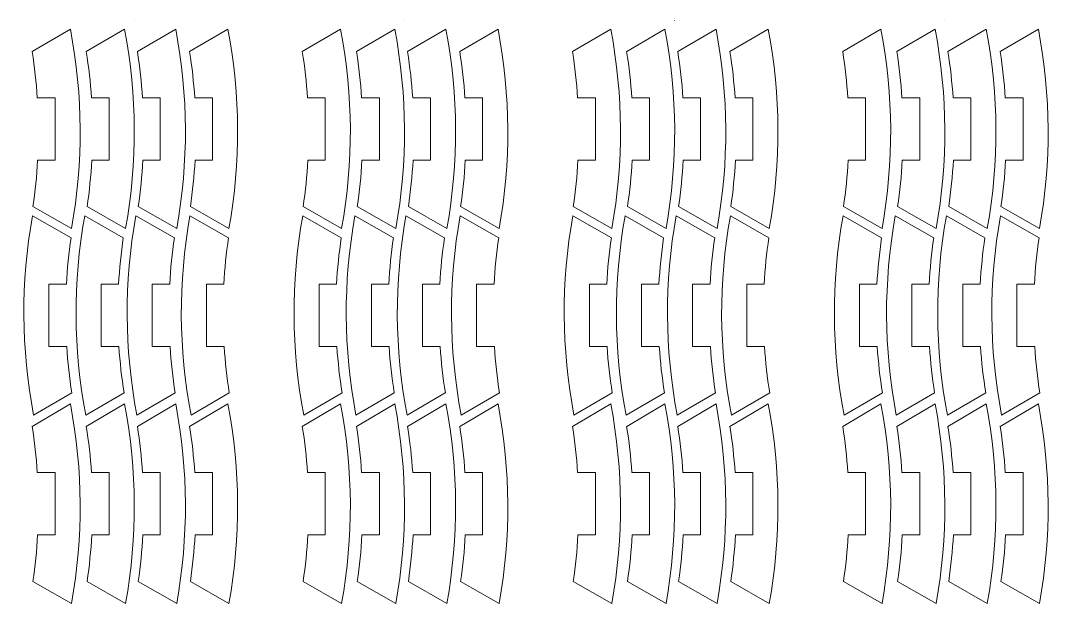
# Model space of a CAD drawing. Header units: centimetres. Extents: x -226 to -75, y 0 to 222.
# Drawn here: x -179.11 to -166.71, y 14 to 21.01 of the extents above; entities that cross this region are included whole.
import ezdxf

# ---------------------------------------------------------------- set-up
doc = ezdxf.new("R2010")
doc.units = ezdxf.units.CM
doc.header["$MEASUREMENT"] = 0
doc.layers.add('layer 1', color=7, linetype='Continuous')

msp = doc.modelspace()

# ---------------------------------------------------------------- linework, layer by layer
at = {"layer": 'layer 1', "color": 1, "lineweight": 9}
for points in [[(-177.7476, 21.01249), (-177.7476, 21.01249), (-177.74689, 21.01249), (-177.74689, 21.01249), (-177.74689, 21.01249), (-177.74689, 21.01249), (-177.74622, 21.01249), (-177.74622, 21.01249), (-177.74622, 21.01249), (-177.74622, 21.01249), (-177.7476, 21.01249), (-177.7476, 21.01249)], [(-174.49577, 21.01249), (-174.49577, 21.01249), (-174.49507, 21.01249), (-174.49507, 21.01249), (-174.49507, 21.01249), (-174.49507, 21.01249), (-174.4944, 21.01249), (-174.4944, 21.01249), (-174.4944, 21.01249), (-174.4944, 21.01249), (-174.49577, 21.01249), (-174.49577, 21.01249)], [(-171.24391, 21.01249), (-171.24391, 21.01249), (-171.24321, 21.01249), (-171.24321, 21.01249), (-171.24321, 21.01249), (-171.24321, 21.01249), (-171.24254, 21.01249), (-171.24254, 21.01249), (-171.24254, 21.01249), (-171.24254, 21.01249), (-171.24391, 21.01249), (-171.24391, 21.01249)], [(-167.99215, 21.01249), (-167.99187, 21.01249), (-167.99166, 21.01246), (-167.99145, 21.01246), (-167.99145, 21.01246), (-167.9912, 21.01246), (-167.99099, 21.01249), (-167.99078, 21.01249), (-167.99078, 21.01249), (-167.99078, 21.01249), (-167.99215, 21.01249), (-167.99215, 21.01249)]]:
    msp.add_open_spline(points, degree=3, knots=[0, 0, 0, 0, 0.25, 0.25, 0.25, 0.25, 0.5, 0.5, 0.5, 0.5, 1, 1, 1, 1], dxfattribs=at)
for points in [[(-178.97584, 20.63957), (-178.97584, 20.63957), (-178.51497, 20.90891), (-178.51497, 20.90891)], [(-178.51496, 20.9089), (-178.36302, 20.09797), (-178.35896, 19.32309), (-178.50243, 18.51065)], [(-178.32396, 20.63957), (-178.32396, 20.63957), (-177.86309, 20.90891), (-177.86309, 20.90891)], [(-177.86308, 20.9089), (-177.71114, 20.09797), (-177.70715, 19.32309), (-177.85055, 18.51065)], [(-177.70908, 20.63957), (-177.70908, 20.63957), (-177.24821, 20.90891), (-177.24821, 20.90891)], [(-177.2482, 20.9089), (-177.09626, 20.09797), (-177.0922, 19.32309), (-177.23567, 18.51065)], [(-177.08083, 20.63957), (-177.08083, 20.63957), (-176.61989, 20.90891), (-176.61989, 20.90891)], [(-176.61988, 20.9089), (-176.46801, 20.09797), (-176.46395, 19.32309), (-176.60735, 18.51065)], [(-175.72402, 20.63957), (-175.72402, 20.63957), (-175.26315, 20.90891), (-175.26315, 20.90891)], [(-175.26313, 20.9089), (-175.11119, 20.09797), (-175.10713, 19.32309), (-175.25061, 18.51065)], [(-175.07214, 20.63957), (-175.07214, 20.63957), (-174.61127, 20.90891), (-174.61127, 20.90891)], [(-174.61125, 20.9089), (-174.45931, 20.09797), (-174.45532, 19.32309), (-174.59873, 18.51065)], [(-174.45726, 20.63957), (-174.45726, 20.63957), (-173.99639, 20.90891), (-173.99639, 20.90891)], [(-173.99637, 20.9089), (-173.84443, 20.09797), (-173.84037, 19.32309), (-173.98385, 18.51065)], [(-173.82901, 20.63957), (-173.82901, 20.63957), (-173.36807, 20.90891), (-173.36807, 20.90891)], [(-173.36805, 20.9089), (-173.21618, 20.09797), (-173.21213, 19.32309), (-173.35553, 18.51065)], [(-172.47222, 20.63957), (-172.47222, 20.63957), (-172.01128, 20.90891), (-172.01128, 20.90891)], [(-172.01127, 20.9089), (-171.8594, 20.09797), (-171.85534, 19.32309), (-171.99875, 18.51065)], [(-171.82034, 20.63957), (-171.82034, 20.63957), (-171.3594, 20.90891), (-171.3594, 20.90891)], [(-171.35939, 20.9089), (-171.20752, 20.09797), (-171.20346, 19.32309), (-171.34687, 18.51065)], [(-171.20546, 20.63957), (-171.20546, 20.63957), (-170.74452, 20.90891), (-170.74452, 20.90891)], [(-170.74451, 20.9089), (-170.59264, 20.09797), (-170.58858, 19.32309), (-170.73199, 18.51065)], [(-170.57715, 20.63957), (-170.57715, 20.63957), (-170.11628, 20.90891), (-170.11628, 20.90891)], [(-170.11626, 20.9089), (-169.96432, 20.09797), (-169.96026, 19.32309), (-170.10374, 18.51065)], [(-169.2204, 20.63957), (-169.2204, 20.63957), (-168.75953, 20.90891), (-168.75953, 20.90891)], [(-168.75951, 20.9089), (-168.60757, 20.09797), (-168.60351, 19.32309), (-168.74699, 18.51065)], [(-168.56852, 20.63957), (-168.56852, 20.63957), (-168.10765, 20.90891), (-168.10765, 20.90891)], [(-168.10763, 20.9089), (-167.95569, 20.09797), (-167.95171, 19.32309), (-168.09511, 18.51065)], [(-167.95364, 20.63957), (-167.95364, 20.63957), (-167.49277, 20.90891), (-167.49277, 20.90891)], [(-167.49275, 20.9089), (-167.34081, 20.09797), (-167.33675, 19.32309), (-167.48023, 18.51065)], [(-167.32539, 20.63957), (-167.32539, 20.63957), (-166.86445, 20.90891), (-166.86445, 20.90891)], [(-166.86444, 20.9089), (-166.71257, 20.09797), (-166.70851, 19.32309), (-166.85191, 18.51065)], [(-178.91383, 20.08356), (-178.92618, 20.27), (-178.94678, 20.45496), (-178.97585, 20.63957)], [(-178.26202, 20.08356), (-178.27429, 20.27), (-178.29497, 20.45496), (-178.32396, 20.63957)], [(-177.64707, 20.08356), (-177.65942, 20.27), (-177.68002, 20.45496), (-177.70909, 20.63957)], [(-177.01882, 20.08356), (-177.03117, 20.27), (-177.05177, 20.45496), (-177.08084, 20.63957)], [(-175.66201, 20.08356), (-175.67435, 20.27), (-175.69496, 20.45496), (-175.72402, 20.63957)], [(-175.01019, 20.08356), (-175.02247, 20.27), (-175.04314, 20.45496), (-175.07214, 20.63957)], [(-174.39524, 20.08356), (-174.40759, 20.27), (-174.42819, 20.45496), (-174.45726, 20.63957)], [(-173.767, 20.08356), (-173.77934, 20.27), (-173.79995, 20.45496), (-173.82901, 20.63957)], [(-172.41021, 20.08356), (-172.42249, 20.27), (-172.44316, 20.45496), (-172.47223, 20.63957)], [(-171.75833, 20.08356), (-171.77061, 20.27), (-171.79128, 20.45496), (-171.82035, 20.63957)], [(-171.14345, 20.08356), (-171.1558, 20.27), (-171.1764, 20.45496), (-171.20547, 20.63957)], [(-170.5152, 20.08356), (-170.52748, 20.27), (-170.54808, 20.45496), (-170.57715, 20.63957)], [(-169.15839, 20.08356), (-169.17074, 20.27), (-169.19134, 20.45496), (-169.22041, 20.63957)], [(-168.50658, 20.08356), (-168.51885, 20.27), (-168.53952, 20.45496), (-168.56852, 20.63957)], [(-167.89163, 20.08356), (-167.90397, 20.27), (-167.92458, 20.45496), (-167.95365, 20.63957)], [(-167.26338, 20.08356), (-167.27573, 20.27), (-167.29633, 20.45496), (-167.3254, 20.63957)], [(-178.91383, 20.08356), (-178.91383, 20.08356), (-178.70051, 20.08356), (-178.70051, 20.08356)], [(-178.70051, 20.08356), (-178.70051, 20.08356), (-178.70051, 19.33355), (-178.70051, 19.33355)], [(-178.26202, 20.08356), (-178.26202, 20.08356), (-178.04862, 20.08356), (-178.04862, 20.08356)], [(-178.04863, 20.08356), (-178.04863, 20.08356), (-178.04863, 19.33355), (-178.04863, 19.33355)], [(-177.64707, 20.08356), (-177.64707, 20.08356), (-177.43374, 20.08356), (-177.43374, 20.08356)], [(-177.43375, 20.08356), (-177.43375, 20.08356), (-177.43375, 19.33355), (-177.43375, 19.33355)], [(-177.01882, 20.08356), (-177.01882, 20.08356), (-176.80543, 20.08356), (-176.80543, 20.08356)], [(-176.80543, 20.08356), (-176.80543, 20.08356), (-176.80543, 19.33355), (-176.80543, 19.33355)], [(-175.66201, 20.08356), (-175.66201, 20.08356), (-175.44868, 20.08356), (-175.44868, 20.08356)], [(-175.44868, 20.08356), (-175.44868, 20.08356), (-175.44868, 19.33355), (-175.44868, 19.33355)], [(-175.01019, 20.08356), (-175.01019, 20.08356), (-174.7968, 20.08356), (-174.7968, 20.08356)], [(-174.7968, 20.08356), (-174.7968, 20.08356), (-174.7968, 19.33355), (-174.7968, 19.33355)], [(-174.39524, 20.08356), (-174.39524, 20.08356), (-174.18192, 20.08356), (-174.18192, 20.08356)], [(-174.18192, 20.08356), (-174.18192, 20.08356), (-174.18192, 19.33355), (-174.18192, 19.33355)], [(-173.767, 20.08356), (-173.767, 20.08356), (-173.5536, 20.08356), (-173.5536, 20.08356)], [(-173.5536, 20.08356), (-173.5536, 20.08356), (-173.5536, 19.33355), (-173.5536, 19.33355)], [(-172.41021, 20.08356), (-172.41021, 20.08356), (-172.19682, 20.08356), (-172.19682, 20.08356)], [(-172.19682, 20.08356), (-172.19682, 20.08356), (-172.19682, 19.33355), (-172.19682, 19.33355)], [(-171.75833, 20.08356), (-171.75833, 20.08356), (-171.54494, 20.08356), (-171.54494, 20.08356)], [(-171.54494, 20.08356), (-171.54494, 20.08356), (-171.54494, 19.33355), (-171.54494, 19.33355)], [(-171.14345, 20.08356), (-171.14345, 20.08356), (-170.93006, 20.08356), (-170.93006, 20.08356)], [(-170.93006, 20.08356), (-170.93006, 20.08356), (-170.93006, 19.33355), (-170.93006, 19.33355)], [(-170.5152, 20.08356), (-170.5152, 20.08356), (-170.30181, 20.08356), (-170.30181, 20.08356)], [(-170.30182, 20.08356), (-170.30182, 20.08356), (-170.30182, 19.33355), (-170.30182, 19.33355)], [(-169.15839, 20.08356), (-169.15839, 20.08356), (-168.94506, 20.08356), (-168.94506, 20.08356)], [(-168.94507, 20.08356), (-168.94507, 20.08356), (-168.94507, 19.33355), (-168.94507, 19.33355)], [(-168.50658, 20.08356), (-168.50658, 20.08356), (-168.29318, 20.08356), (-168.29318, 20.08356)], [(-168.29319, 20.08356), (-168.29319, 20.08356), (-168.29319, 19.33355), (-168.29319, 19.33355)], [(-167.89163, 20.08356), (-167.89163, 20.08356), (-167.6783, 20.08356), (-167.6783, 20.08356)], [(-167.67831, 20.08356), (-167.67831, 20.08356), (-167.67831, 19.33355), (-167.67831, 19.33355)], [(-167.26338, 20.08356), (-167.26338, 20.08356), (-167.04998, 20.08356), (-167.04998, 20.08356)], [(-167.04999, 20.08356), (-167.04999, 20.08356), (-167.04999, 19.33355), (-167.04999, 19.33355)], [(-178.96606, 18.77511), (-178.93886, 18.9606), (-178.92016, 19.14638), (-178.90983, 19.33356)], [(-178.70051, 19.33356), (-178.70051, 19.33356), (-178.90985, 19.33356), (-178.90985, 19.33356)], [(-178.31425, 18.77511), (-178.28705, 18.9606), (-178.26828, 19.14638), (-178.25794, 19.33356)], [(-178.04863, 19.33356), (-178.04863, 19.33356), (-178.25797, 19.33356), (-178.25797, 19.33356)], [(-177.69936, 18.77511), (-177.67209, 18.9606), (-177.6534, 19.14638), (-177.64306, 19.33356)], [(-177.43375, 19.33356), (-177.43375, 19.33356), (-177.64309, 19.33356), (-177.64309, 19.33356)], [(-177.07105, 18.77511), (-177.04385, 18.9606), (-177.02515, 19.14638), (-177.01482, 19.33356)], [(-176.80543, 19.33356), (-176.80543, 19.33356), (-177.01484, 19.33356), (-177.01484, 19.33356)], [(-175.71423, 18.77511), (-175.68703, 18.9606), (-175.66833, 19.14638), (-175.658, 19.33356)], [(-175.44868, 19.33356), (-175.44868, 19.33356), (-175.65802, 19.33356), (-175.65802, 19.33356)], [(-175.06242, 18.77511), (-175.03522, 18.9606), (-175.01645, 19.14638), (-175.00612, 19.33356)], [(-174.7968, 19.33356), (-174.7968, 19.33356), (-175.00614, 19.33356), (-175.00614, 19.33356)], [(-174.44754, 18.77511), (-174.42027, 18.9606), (-174.40157, 19.14638), (-174.39124, 19.33356)], [(-174.18192, 19.33356), (-174.18192, 19.33356), (-174.39126, 19.33356), (-174.39126, 19.33356)], [(-173.81922, 18.77511), (-173.79202, 18.9606), (-173.77333, 19.14638), (-173.76299, 19.33356)], [(-173.5536, 19.33356), (-173.5536, 19.33356), (-173.76301, 19.33356), (-173.76301, 19.33356)], [(-172.46244, 18.77511), (-172.43524, 18.9606), (-172.41647, 19.14638), (-172.40614, 19.33356)], [(-172.19682, 19.33356), (-172.19682, 19.33356), (-172.40616, 19.33356), (-172.40616, 19.33356)], [(-171.81056, 18.77511), (-171.78336, 18.9606), (-171.76459, 19.14638), (-171.75433, 19.33356)], [(-171.54494, 19.33356), (-171.54494, 19.33356), (-171.75435, 19.33356), (-171.75435, 19.33356)], [(-171.19568, 18.77511), (-171.16848, 18.9606), (-171.14971, 19.14638), (-171.13945, 19.33356)], [(-170.93006, 19.33356), (-170.93006, 19.33356), (-171.13947, 19.33356), (-171.13947, 19.33356)], [(-170.56736, 18.77511), (-170.54016, 18.9606), (-170.52147, 19.14638), (-170.51113, 19.33356)], [(-170.30182, 19.33356), (-170.30182, 19.33356), (-170.51115, 19.33356), (-170.51115, 19.33356)], [(-169.21061, 18.77511), (-169.18341, 18.9606), (-169.16472, 19.14638), (-169.15438, 19.33356)], [(-168.94507, 19.33356), (-168.94507, 19.33356), (-169.15441, 19.33356), (-169.15441, 19.33356)], [(-168.5588, 18.77511), (-168.5316, 18.9606), (-168.51284, 19.14638), (-168.5025, 19.33356)], [(-168.29319, 19.33356), (-168.29319, 19.33356), (-168.50253, 19.33356), (-168.50253, 19.33356)], [(-167.94392, 18.77511), (-167.91665, 18.9606), (-167.89796, 19.14638), (-167.88762, 19.33356)], [(-167.67831, 19.33356), (-167.67831, 19.33356), (-167.88764, 19.33356), (-167.88764, 19.33356)], [(-167.31561, 18.77511), (-167.28841, 18.9606), (-167.26971, 19.14638), (-167.25938, 19.33356)], [(-167.04999, 19.33356), (-167.04999, 19.33356), (-167.2594, 19.33356), (-167.2594, 19.33356)], [(-178.50242, 18.51063), (-178.50242, 18.51063), (-178.96607, 18.77511), (-178.96607, 18.77511)], [(-177.85054, 18.51063), (-177.85054, 18.51063), (-178.31426, 18.77511), (-178.31426, 18.77511)], [(-177.23566, 18.51063), (-177.23566, 18.51063), (-177.69938, 18.77511), (-177.69938, 18.77511)], [(-176.60734, 18.51063), (-176.60734, 18.51063), (-177.07106, 18.77511), (-177.07106, 18.77511)], [(-175.25059, 18.51063), (-175.25059, 18.51063), (-175.71425, 18.77511), (-175.71425, 18.77511)], [(-174.59871, 18.51063), (-174.59871, 18.51063), (-175.06244, 18.77511), (-175.06244, 18.77511)], [(-173.98383, 18.51063), (-173.98383, 18.51063), (-174.44756, 18.77511), (-174.44756, 18.77511)], [(-173.35551, 18.51063), (-173.35551, 18.51063), (-173.81924, 18.77511), (-173.81924, 18.77511)], [(-171.99873, 18.51063), (-171.99873, 18.51063), (-172.46246, 18.77511), (-172.46246, 18.77511)], [(-171.34685, 18.51063), (-171.34685, 18.51063), (-171.81058, 18.77511), (-171.81058, 18.77511)], [(-170.73197, 18.51063), (-170.73197, 18.51063), (-171.19569, 18.77511), (-171.19569, 18.77511)], [(-170.10372, 18.51063), (-170.10372, 18.51063), (-170.56738, 18.77511), (-170.56738, 18.77511)], [(-168.74698, 18.51063), (-168.74698, 18.51063), (-169.21063, 18.77511), (-169.21063, 18.77511)], [(-168.0951, 18.51063), (-168.0951, 18.51063), (-168.55882, 18.77511), (-168.55882, 18.77511)], [(-167.48021, 18.51063), (-167.48021, 18.51063), (-167.94394, 18.77511), (-167.94394, 18.77511)], [(-166.8519, 18.51063), (-166.8519, 18.51063), (-167.31562, 18.77511), (-167.31562, 18.77511)], [(-178.95875, 16.26681), (-179.11069, 17.07774), (-179.11468, 17.85258), (-178.97128, 18.66506)], [(-178.97129, 18.66507), (-178.97129, 18.66507), (-178.50757, 18.40056), (-178.50757, 18.40056)], [(-178.33044, 16.26681), (-178.48238, 17.07774), (-178.48644, 17.85258), (-178.34303, 18.66506)], [(-178.34305, 18.66507), (-178.34305, 18.66507), (-177.87932, 18.40056), (-177.87932, 18.40056)], [(-177.71556, 16.26681), (-177.8675, 17.07774), (-177.87156, 17.85258), (-177.72815, 18.66506)], [(-177.72817, 18.66507), (-177.72817, 18.66507), (-177.26444, 18.40056), (-177.26444, 18.40056)], [(-177.06368, 16.26681), (-177.21562, 17.07774), (-177.21967, 17.85258), (-177.07627, 18.66506)], [(-177.07628, 18.66507), (-177.07628, 18.66507), (-176.61256, 18.40056), (-176.61256, 18.40056)], [(-175.70693, 16.26681), (-175.85887, 17.07774), (-175.86286, 17.85258), (-175.71945, 18.66506)], [(-175.71947, 18.66507), (-175.71947, 18.66507), (-175.25574, 18.40056), (-175.25574, 18.40056)], [(-175.07861, 16.26681), (-175.23055, 17.07774), (-175.23461, 17.85258), (-175.09121, 18.66506)], [(-175.09122, 18.66507), (-175.09122, 18.66507), (-174.6275, 18.40056), (-174.6275, 18.40056)], [(-174.46373, 16.26681), (-174.61567, 17.07774), (-174.61973, 17.85258), (-174.47633, 18.66506)], [(-174.47634, 18.66507), (-174.47634, 18.66507), (-174.01261, 18.40056), (-174.01261, 18.40056)], [(-173.81185, 16.26681), (-173.96379, 17.07774), (-173.96785, 17.85258), (-173.82445, 18.66506)], [(-173.82446, 18.66507), (-173.82446, 18.66507), (-173.36073, 18.40056), (-173.36073, 18.40056)], [(-172.45507, 16.26681), (-172.60701, 17.07774), (-172.61107, 17.85258), (-172.46766, 18.66506)], [(-172.46768, 18.66507), (-172.46768, 18.66507), (-172.00395, 18.40056), (-172.00395, 18.40056)], [(-171.82682, 16.26681), (-171.97869, 17.07774), (-171.98275, 17.85258), (-171.83934, 18.66506)], [(-171.83936, 18.66507), (-171.83936, 18.66507), (-171.37564, 18.40056), (-171.37564, 18.40056)], [(-171.21194, 16.26681), (-171.36381, 17.07774), (-171.36787, 17.85258), (-171.22446, 18.66506)], [(-171.22448, 18.66507), (-171.22448, 18.66507), (-170.76075, 18.40056), (-170.76075, 18.40056)], [(-170.56006, 16.26681), (-170.712, 17.07774), (-170.71599, 17.85258), (-170.57258, 18.66506)], [(-170.5726, 18.66507), (-170.5726, 18.66507), (-170.10887, 18.40056), (-170.10887, 18.40056)], [(-169.20331, 16.26681), (-169.35525, 17.07774), (-169.35924, 17.85258), (-169.21583, 18.66506)], [(-169.21585, 18.66507), (-169.21585, 18.66507), (-168.75213, 18.40056), (-168.75213, 18.40056)], [(-168.575, 16.26681), (-168.72694, 17.07774), (-168.73099, 17.85258), (-168.58759, 18.66506)], [(-168.5876, 18.66507), (-168.5876, 18.66507), (-168.12388, 18.40056), (-168.12388, 18.40056)], [(-167.96012, 16.26681), (-168.11206, 17.07774), (-168.11611, 17.85258), (-167.97271, 18.66506)], [(-167.97272, 18.66507), (-167.97272, 18.66507), (-167.509, 18.40056), (-167.509, 18.40056)], [(-167.30823, 16.26681), (-167.46018, 17.07774), (-167.46423, 17.85258), (-167.32083, 18.66506)], [(-167.32084, 18.66507), (-167.32084, 18.66507), (-166.85712, 18.40056), (-166.85712, 18.40056)], [(-178.50759, 18.40056), (-178.53478, 18.21507), (-178.55355, 18.02933), (-178.56389, 17.84215)], [(-177.87934, 18.40056), (-177.90654, 18.21507), (-177.92523, 18.02933), (-177.93557, 17.84215)], [(-177.26446, 18.40056), (-177.29166, 18.21507), (-177.31035, 18.02933), (-177.32069, 17.84215)], [(-176.61258, 18.40056), (-176.63978, 18.21507), (-176.65854, 18.02933), (-176.66888, 17.84215)], [(-175.25576, 18.40056), (-175.28296, 18.21507), (-175.30172, 18.02933), (-175.31206, 17.84215)], [(-174.62751, 18.40056), (-174.65471, 18.21507), (-174.67341, 18.02933), (-174.68375, 17.84215)], [(-174.01263, 18.40056), (-174.03983, 18.21507), (-174.05853, 18.02933), (-174.06886, 17.84215)], [(-173.36075, 18.40056), (-173.38795, 18.21507), (-173.40672, 18.02933), (-173.41705, 17.84215)], [(-172.00397, 18.40056), (-172.03117, 18.21507), (-172.04986, 18.02933), (-172.0602, 17.84215)], [(-171.37565, 18.40056), (-171.40285, 18.21507), (-171.42162, 18.02933), (-171.43195, 17.84215)], [(-170.76077, 18.40056), (-170.78797, 18.21507), (-170.80674, 18.02933), (-170.81708, 17.84215)], [(-170.10889, 18.40056), (-170.13609, 18.21507), (-170.15486, 18.02933), (-170.16519, 17.84215)], [(-168.75214, 18.40056), (-168.77934, 18.21507), (-168.79811, 18.02933), (-168.80845, 17.84215)], [(-168.1239, 18.40056), (-168.1511, 18.21507), (-168.16979, 18.02933), (-168.18013, 17.84215)], [(-167.50901, 18.40056), (-167.53621, 18.21507), (-167.55491, 18.02933), (-167.56525, 17.84215)], [(-166.85713, 18.40056), (-166.88433, 18.21507), (-166.9031, 18.02933), (-166.91344, 17.84215)], [(-178.7732, 17.84215), (-178.7732, 17.84215), (-178.56386, 17.84215), (-178.56386, 17.84215)], [(-178.7732, 17.09215), (-178.7732, 17.09215), (-178.7732, 17.84215), (-178.7732, 17.84215)], [(-178.14495, 17.84215), (-178.14495, 17.84215), (-177.93555, 17.84215), (-177.93555, 17.84215)], [(-178.14495, 17.09215), (-178.14495, 17.09215), (-178.14495, 17.84215), (-178.14495, 17.84215)], [(-177.53007, 17.84215), (-177.53007, 17.84215), (-177.32066, 17.84215), (-177.32066, 17.84215)], [(-177.53007, 17.09215), (-177.53007, 17.09215), (-177.53007, 17.84215), (-177.53007, 17.84215)], [(-176.87819, 17.84215), (-176.87819, 17.84215), (-176.66885, 17.84215), (-176.66885, 17.84215)], [(-176.87819, 17.09215), (-176.87819, 17.09215), (-176.87819, 17.84215), (-176.87819, 17.84215)], [(-175.52137, 17.84215), (-175.52137, 17.84215), (-175.31204, 17.84215), (-175.31204, 17.84215)], [(-175.52137, 17.09215), (-175.52137, 17.09215), (-175.52137, 17.84215), (-175.52137, 17.84215)], [(-174.89313, 17.84215), (-174.89313, 17.84215), (-174.68372, 17.84215), (-174.68372, 17.84215)], [(-174.89313, 17.09215), (-174.89313, 17.09215), (-174.89313, 17.84215), (-174.89313, 17.84215)], [(-174.27825, 17.84215), (-174.27825, 17.84215), (-174.06884, 17.84215), (-174.06884, 17.84215)], [(-174.27825, 17.09215), (-174.27825, 17.09215), (-174.27825, 17.84215), (-174.27825, 17.84215)], [(-173.62636, 17.84215), (-173.62636, 17.84215), (-173.41703, 17.84215), (-173.41703, 17.84215)], [(-173.62636, 17.09215), (-173.62636, 17.09215), (-173.62636, 17.84215), (-173.62636, 17.84215)], [(-172.26951, 17.84215), (-172.26951, 17.84215), (-172.06018, 17.84215), (-172.06018, 17.84215)], [(-172.26951, 17.09215), (-172.26951, 17.09215), (-172.26951, 17.84215), (-172.26951, 17.84215)], [(-171.64127, 17.84215), (-171.64127, 17.84215), (-171.43193, 17.84215), (-171.43193, 17.84215)], [(-171.64127, 17.09215), (-171.64127, 17.09215), (-171.64127, 17.84215), (-171.64127, 17.84215)], [(-171.02639, 17.84215), (-171.02639, 17.84215), (-170.81705, 17.84215), (-170.81705, 17.84215)], [(-171.02639, 17.09215), (-171.02639, 17.09215), (-171.02639, 17.84215), (-171.02639, 17.84215)], [(-170.37451, 17.84215), (-170.37451, 17.84215), (-170.16517, 17.84215), (-170.16517, 17.84215)], [(-170.37451, 17.09215), (-170.37451, 17.09215), (-170.37451, 17.84215), (-170.37451, 17.84215)], [(-169.01776, 17.84215), (-169.01776, 17.84215), (-168.80842, 17.84215), (-168.80842, 17.84215)], [(-169.01776, 17.09215), (-169.01776, 17.09215), (-169.01776, 17.84215), (-169.01776, 17.84215)], [(-168.38951, 17.84215), (-168.38951, 17.84215), (-168.1801, 17.84215), (-168.1801, 17.84215)], [(-168.38951, 17.09215), (-168.38951, 17.09215), (-168.38951, 17.84215), (-168.38951, 17.84215)], [(-167.77463, 17.84215), (-167.77463, 17.84215), (-167.56522, 17.84215), (-167.56522, 17.84215)], [(-167.77463, 17.09215), (-167.77463, 17.09215), (-167.77463, 17.84215), (-167.77463, 17.84215)], [(-167.12275, 17.84215), (-167.12275, 17.84215), (-166.91341, 17.84215), (-166.91341, 17.84215)], [(-167.12275, 17.09215), (-167.12275, 17.09215), (-167.12275, 17.84215), (-167.12275, 17.84215)], [(-178.55981, 17.09215), (-178.55981, 17.09215), (-178.77321, 17.09215), (-178.77321, 17.09215)], [(-178.55981, 17.09215), (-178.54754, 16.90567), (-178.52686, 16.72074), (-178.49787, 16.53614)], [(-177.93157, 17.09215), (-177.93157, 17.09215), (-178.14496, 17.09215), (-178.14496, 17.09215)], [(-177.93157, 17.09215), (-177.91922, 16.90567), (-177.89862, 16.72074), (-177.86955, 16.53614)], [(-177.31669, 17.09215), (-177.31669, 17.09215), (-177.53008, 17.09215), (-177.53008, 17.09215)], [(-177.31669, 17.09215), (-177.30434, 16.90567), (-177.28374, 16.72074), (-177.25467, 16.53614)], [(-176.6648, 17.09215), (-176.6648, 17.09215), (-176.8782, 17.09215), (-176.8782, 17.09215)], [(-176.6648, 17.09215), (-176.65253, 16.90567), (-176.63186, 16.72074), (-176.60279, 16.53614)], [(-175.30799, 17.09215), (-175.30799, 17.09215), (-175.52138, 17.09215), (-175.52138, 17.09215)], [(-175.30799, 17.09215), (-175.29571, 16.90567), (-175.27504, 16.72074), (-175.24604, 16.53614)], [(-174.67974, 17.09215), (-174.67974, 17.09215), (-174.89313, 17.09215), (-174.89313, 17.09215)], [(-174.67974, 17.09215), (-174.66739, 16.90567), (-174.64679, 16.72074), (-174.61772, 16.53614)], [(-174.06486, 17.09215), (-174.06486, 17.09215), (-174.27825, 17.09215), (-174.27825, 17.09215)], [(-174.06486, 17.09215), (-174.05251, 16.90567), (-174.03191, 16.72074), (-174.00284, 16.53614)], [(-173.41298, 17.09215), (-173.41298, 17.09215), (-173.62637, 17.09215), (-173.62637, 17.09215)], [(-173.41298, 17.09215), (-173.4007, 16.90567), (-173.38003, 16.72074), (-173.35096, 16.53614)], [(-172.0562, 17.09215), (-172.0562, 17.09215), (-172.26952, 17.09215), (-172.26952, 17.09215)], [(-172.0562, 17.09215), (-172.04385, 16.90567), (-172.02325, 16.72074), (-171.99418, 16.53614)], [(-171.42788, 17.09215), (-171.42788, 17.09215), (-171.64127, 17.09215), (-171.64127, 17.09215)], [(-171.42788, 17.09215), (-171.4156, 16.90567), (-171.39493, 16.72074), (-171.36593, 16.53614)], [(-170.813, 17.09215), (-170.813, 17.09215), (-171.02639, 17.09215), (-171.02639, 17.09215)], [(-170.813, 17.09215), (-170.80072, 16.90567), (-170.78005, 16.72074), (-170.75098, 16.53614)], [(-170.16112, 17.09215), (-170.16112, 17.09215), (-170.37451, 17.09215), (-170.37451, 17.09215)], [(-170.16112, 17.09215), (-170.14884, 16.90567), (-170.12817, 16.72074), (-170.09917, 16.53614)], [(-168.80437, 17.09215), (-168.80437, 17.09215), (-169.01776, 17.09215), (-169.01776, 17.09215)], [(-168.80437, 17.09215), (-168.79209, 16.90567), (-168.77142, 16.72074), (-168.74242, 16.53614)], [(-168.17612, 17.09215), (-168.17612, 17.09215), (-168.38952, 17.09215), (-168.38952, 17.09215)], [(-168.17612, 17.09215), (-168.16377, 16.90567), (-168.14317, 16.72074), (-168.1141, 16.53614)], [(-167.56124, 17.09215), (-167.56124, 17.09215), (-167.77464, 17.09215), (-167.77464, 17.09215)], [(-167.56124, 17.09215), (-167.54889, 16.90567), (-167.52829, 16.72074), (-167.49922, 16.53614)], [(-166.90936, 17.09215), (-166.90936, 17.09215), (-167.12275, 17.09215), (-167.12275, 17.09215)], [(-166.90936, 17.09215), (-166.89708, 16.90567), (-166.87641, 16.72074), (-166.84734, 16.53614)], [(-178.49787, 16.53615), (-178.49787, 16.53615), (-178.95874, 16.2668), (-178.95874, 16.2668)], [(-177.86955, 16.53615), (-177.86955, 16.53615), (-178.33042, 16.2668), (-178.33042, 16.2668)], [(-177.25467, 16.53615), (-177.25467, 16.53615), (-177.71554, 16.2668), (-177.71554, 16.2668)], [(-176.60279, 16.53615), (-176.60279, 16.53615), (-177.06366, 16.2668), (-177.06366, 16.2668)], [(-175.24605, 16.53615), (-175.24605, 16.53615), (-175.70691, 16.2668), (-175.70691, 16.2668)], [(-174.61773, 16.53615), (-174.61773, 16.53615), (-175.0786, 16.2668), (-175.0786, 16.2668)], [(-174.00285, 16.53615), (-174.00285, 16.53615), (-174.46371, 16.2668), (-174.46371, 16.2668)], [(-173.35097, 16.53615), (-173.35097, 16.53615), (-173.81183, 16.2668), (-173.81183, 16.2668)], [(-171.99418, 16.53615), (-171.99418, 16.53615), (-172.45505, 16.2668), (-172.45505, 16.2668)], [(-171.36594, 16.53615), (-171.36594, 16.53615), (-171.82681, 16.2668), (-171.82681, 16.2668)], [(-170.75099, 16.53615), (-170.75099, 16.53615), (-171.21193, 16.2668), (-171.21193, 16.2668)], [(-170.09917, 16.53615), (-170.09917, 16.53615), (-170.56004, 16.2668), (-170.56004, 16.2668)], [(-168.74243, 16.53615), (-168.74243, 16.53615), (-169.2033, 16.2668), (-169.2033, 16.2668)], [(-168.11411, 16.53615), (-168.11411, 16.53615), (-168.57498, 16.2668), (-168.57498, 16.2668)], [(-167.49923, 16.53615), (-167.49923, 16.53615), (-167.9601, 16.2668), (-167.9601, 16.2668)], [(-166.84735, 16.53615), (-166.84735, 16.53615), (-167.30822, 16.2668), (-167.30822, 16.2668)], [(-178.97584, 16.13215), (-178.97584, 16.13215), (-178.51497, 16.40148), (-178.51497, 16.40148)], [(-178.51496, 16.40148), (-178.36302, 15.59056), (-178.35896, 14.81571), (-178.50243, 14.00323)], [(-178.32396, 16.13215), (-178.32396, 16.13215), (-177.86309, 16.40148), (-177.86309, 16.40148)], [(-177.86308, 16.40148), (-177.71114, 15.59056), (-177.70715, 14.81571), (-177.85055, 14.00323)], [(-177.70908, 16.13215), (-177.70908, 16.13215), (-177.24821, 16.40148), (-177.24821, 16.40148)], [(-177.2482, 16.40148), (-177.09626, 15.59056), (-177.0922, 14.81571), (-177.23567, 14.00323)], [(-177.08083, 16.13215), (-177.08083, 16.13215), (-176.61989, 16.40148), (-176.61989, 16.40148)], [(-176.61988, 16.40148), (-176.46801, 15.59056), (-176.46395, 14.81571), (-176.60735, 14.00323)], [(-175.72402, 16.13215), (-175.72402, 16.13215), (-175.26315, 16.40148), (-175.26315, 16.40148)], [(-175.26313, 16.40148), (-175.11119, 15.59056), (-175.10713, 14.81571), (-175.25061, 14.00323)], [(-175.07214, 16.13215), (-175.07214, 16.13215), (-174.61127, 16.40148), (-174.61127, 16.40148)], [(-174.61125, 16.40148), (-174.45931, 15.59056), (-174.45532, 14.81571), (-174.59873, 14.00323)], [(-174.45726, 16.13215), (-174.45726, 16.13215), (-173.99639, 16.40148), (-173.99639, 16.40148)], [(-173.99637, 16.40148), (-173.84443, 15.59056), (-173.84037, 14.81571), (-173.98385, 14.00323)], [(-173.82901, 16.13215), (-173.82901, 16.13215), (-173.36807, 16.40148), (-173.36807, 16.40148)], [(-173.36805, 16.40148), (-173.21618, 15.59056), (-173.21213, 14.81571), (-173.35553, 14.00323)], [(-172.47222, 16.13215), (-172.47222, 16.13215), (-172.01128, 16.40148), (-172.01128, 16.40148)], [(-172.01127, 16.40148), (-171.8594, 15.59056), (-171.85534, 14.81571), (-171.99875, 14.00323)], [(-171.82034, 16.13215), (-171.82034, 16.13215), (-171.3594, 16.40148), (-171.3594, 16.40148)], [(-171.35939, 16.40148), (-171.20752, 15.59056), (-171.20346, 14.81571), (-171.34687, 14.00323)], [(-171.20546, 16.13215), (-171.20546, 16.13215), (-170.74452, 16.40148), (-170.74452, 16.40148)], [(-170.74451, 16.40148), (-170.59264, 15.59056), (-170.58858, 14.81571), (-170.73199, 14.00323)], [(-170.57715, 16.13215), (-170.57715, 16.13215), (-170.11628, 16.40148), (-170.11628, 16.40148)], [(-170.11626, 16.40148), (-169.96432, 15.59056), (-169.96026, 14.81571), (-170.10374, 14.00323)], [(-169.2204, 16.13215), (-169.2204, 16.13215), (-168.75953, 16.40148), (-168.75953, 16.40148)], [(-168.75951, 16.40148), (-168.60757, 15.59056), (-168.60351, 14.81571), (-168.74699, 14.00323)], [(-168.56852, 16.13215), (-168.56852, 16.13215), (-168.10765, 16.40148), (-168.10765, 16.40148)], [(-168.10763, 16.40148), (-167.95569, 15.59056), (-167.95171, 14.81571), (-168.09511, 14.00323)], [(-167.95364, 16.13215), (-167.95364, 16.13215), (-167.49277, 16.40148), (-167.49277, 16.40148)], [(-167.49275, 16.40148), (-167.34081, 15.59056), (-167.33675, 14.81571), (-167.48023, 14.00323)], [(-167.32539, 16.13215), (-167.32539, 16.13215), (-166.86445, 16.40148), (-166.86445, 16.40148)], [(-166.86444, 16.40148), (-166.71257, 15.59056), (-166.70851, 14.81571), (-166.85191, 14.00323)], [(-178.91383, 15.57615), (-178.92618, 15.76262), (-178.94678, 15.94758), (-178.97585, 16.13216)], [(-178.26202, 15.57615), (-178.27429, 15.76262), (-178.29497, 15.94758), (-178.32396, 16.13216)], [(-177.64707, 15.57615), (-177.65942, 15.76262), (-177.68002, 15.94758), (-177.70909, 16.13216)], [(-177.01882, 15.57615), (-177.03117, 15.76262), (-177.05177, 15.94758), (-177.08084, 16.13216)], [(-175.66201, 15.57615), (-175.67435, 15.76262), (-175.69496, 15.94758), (-175.72402, 16.13216)], [(-175.01019, 15.57615), (-175.02247, 15.76262), (-175.04314, 15.94758), (-175.07214, 16.13216)], [(-174.39524, 15.57615), (-174.40759, 15.76262), (-174.42819, 15.94758), (-174.45726, 16.13216)], [(-173.767, 15.57615), (-173.77934, 15.76262), (-173.79995, 15.94758), (-173.82901, 16.13216)], [(-172.41021, 15.57615), (-172.42249, 15.76262), (-172.44316, 15.94758), (-172.47223, 16.13216)], [(-171.75833, 15.57615), (-171.77061, 15.76262), (-171.79128, 15.94758), (-171.82035, 16.13216)], [(-171.14345, 15.57615), (-171.1558, 15.76262), (-171.1764, 15.94758), (-171.20547, 16.13216)], [(-170.5152, 15.57615), (-170.52748, 15.76262), (-170.54808, 15.94758), (-170.57715, 16.13216)], [(-169.15839, 15.57615), (-169.17074, 15.76262), (-169.19134, 15.94758), (-169.22041, 16.13216)], [(-168.50658, 15.57615), (-168.51885, 15.76262), (-168.53952, 15.94758), (-168.56852, 16.13216)], [(-167.89163, 15.57615), (-167.90397, 15.76262), (-167.92458, 15.94758), (-167.95365, 16.13216)], [(-167.26338, 15.57615), (-167.27573, 15.76262), (-167.29633, 15.94758), (-167.3254, 16.13216)], [(-178.91383, 15.57615), (-178.91383, 15.57615), (-178.70051, 15.57615), (-178.70051, 15.57615)], [(-178.70051, 15.57615), (-178.70051, 15.57615), (-178.70051, 14.82617), (-178.70051, 14.82617)], [(-178.26202, 15.57615), (-178.26202, 15.57615), (-178.04862, 15.57615), (-178.04862, 15.57615)], [(-178.04863, 15.57615), (-178.04863, 15.57615), (-178.04863, 14.82617), (-178.04863, 14.82617)], [(-177.64707, 15.57615), (-177.64707, 15.57615), (-177.43374, 15.57615), (-177.43374, 15.57615)], [(-177.43375, 15.57615), (-177.43375, 15.57615), (-177.43375, 14.82617), (-177.43375, 14.82617)], [(-177.01882, 15.57615), (-177.01882, 15.57615), (-176.80543, 15.57615), (-176.80543, 15.57615)], [(-176.80543, 15.57615), (-176.80543, 15.57615), (-176.80543, 14.82617), (-176.80543, 14.82617)], [(-175.66201, 15.57615), (-175.66201, 15.57615), (-175.44868, 15.57615), (-175.44868, 15.57615)], [(-175.44868, 15.57615), (-175.44868, 15.57615), (-175.44868, 14.82617), (-175.44868, 14.82617)], [(-175.01019, 15.57615), (-175.01019, 15.57615), (-174.7968, 15.57615), (-174.7968, 15.57615)], [(-174.7968, 15.57615), (-174.7968, 15.57615), (-174.7968, 14.82617), (-174.7968, 14.82617)], [(-174.39524, 15.57615), (-174.39524, 15.57615), (-174.18192, 15.57615), (-174.18192, 15.57615)], [(-174.18192, 15.57615), (-174.18192, 15.57615), (-174.18192, 14.82617), (-174.18192, 14.82617)], [(-173.767, 15.57615), (-173.767, 15.57615), (-173.5536, 15.57615), (-173.5536, 15.57615)], [(-173.5536, 15.57615), (-173.5536, 15.57615), (-173.5536, 14.82617), (-173.5536, 14.82617)], [(-172.41021, 15.57615), (-172.41021, 15.57615), (-172.19682, 15.57615), (-172.19682, 15.57615)], [(-172.19682, 15.57615), (-172.19682, 15.57615), (-172.19682, 14.82617), (-172.19682, 14.82617)], [(-171.75833, 15.57615), (-171.75833, 15.57615), (-171.54494, 15.57615), (-171.54494, 15.57615)], [(-171.54494, 15.57615), (-171.54494, 15.57615), (-171.54494, 14.82617), (-171.54494, 14.82617)], [(-171.14345, 15.57615), (-171.14345, 15.57615), (-170.93006, 15.57615), (-170.93006, 15.57615)], [(-170.93006, 15.57615), (-170.93006, 15.57615), (-170.93006, 14.82617), (-170.93006, 14.82617)], [(-170.5152, 15.57615), (-170.5152, 15.57615), (-170.30181, 15.57615), (-170.30181, 15.57615)], [(-170.30182, 15.57615), (-170.30182, 15.57615), (-170.30182, 14.82617), (-170.30182, 14.82617)], [(-169.15839, 15.57615), (-169.15839, 15.57615), (-168.94506, 15.57615), (-168.94506, 15.57615)], [(-168.94507, 15.57615), (-168.94507, 15.57615), (-168.94507, 14.82617), (-168.94507, 14.82617)], [(-168.50658, 15.57615), (-168.50658, 15.57615), (-168.29318, 15.57615), (-168.29318, 15.57615)], [(-168.29319, 15.57615), (-168.29319, 15.57615), (-168.29319, 14.82617), (-168.29319, 14.82617)], [(-167.89163, 15.57615), (-167.89163, 15.57615), (-167.6783, 15.57615), (-167.6783, 15.57615)], [(-167.67831, 15.57615), (-167.67831, 15.57615), (-167.67831, 14.82617), (-167.67831, 14.82617)], [(-167.26338, 15.57615), (-167.26338, 15.57615), (-167.04998, 15.57615), (-167.04998, 15.57615)], [(-167.04999, 15.57615), (-167.04999, 15.57615), (-167.04999, 14.82617), (-167.04999, 14.82617)], [(-178.96606, 14.2677), (-178.93886, 14.45319), (-178.92016, 14.63896), (-178.90983, 14.82618)], [(-178.70051, 14.82618), (-178.70051, 14.82618), (-178.90985, 14.82618), (-178.90985, 14.82618)], [(-178.31425, 14.2677), (-178.28705, 14.45319), (-178.26828, 14.63896), (-178.25794, 14.82618)], [(-178.04863, 14.82618), (-178.04863, 14.82618), (-178.25797, 14.82618), (-178.25797, 14.82618)], [(-177.69936, 14.2677), (-177.67209, 14.45319), (-177.6534, 14.63896), (-177.64306, 14.82618)], [(-177.43375, 14.82618), (-177.43375, 14.82618), (-177.64309, 14.82618), (-177.64309, 14.82618)], [(-177.07105, 14.2677), (-177.04385, 14.45319), (-177.02515, 14.63896), (-177.01482, 14.82618)], [(-176.80543, 14.82618), (-176.80543, 14.82618), (-177.01484, 14.82618), (-177.01484, 14.82618)], [(-175.71423, 14.2677), (-175.68703, 14.45319), (-175.66833, 14.63896), (-175.658, 14.82618)], [(-175.44868, 14.82618), (-175.44868, 14.82618), (-175.65802, 14.82618), (-175.65802, 14.82618)], [(-175.06242, 14.2677), (-175.03522, 14.45319), (-175.01645, 14.63896), (-175.00612, 14.82618)], [(-174.7968, 14.82618), (-174.7968, 14.82618), (-175.00614, 14.82618), (-175.00614, 14.82618)], [(-174.44754, 14.2677), (-174.42027, 14.45319), (-174.40157, 14.63896), (-174.39124, 14.82618)], [(-174.18192, 14.82618), (-174.18192, 14.82618), (-174.39126, 14.82618), (-174.39126, 14.82618)], [(-173.81922, 14.2677), (-173.79202, 14.45319), (-173.77333, 14.63896), (-173.76299, 14.82618)], [(-173.5536, 14.82618), (-173.5536, 14.82618), (-173.76301, 14.82618), (-173.76301, 14.82618)], [(-172.46244, 14.2677), (-172.43524, 14.45319), (-172.41647, 14.63896), (-172.40614, 14.82618)], [(-172.19682, 14.82618), (-172.19682, 14.82618), (-172.40616, 14.82618), (-172.40616, 14.82618)], [(-171.81056, 14.2677), (-171.78336, 14.45319), (-171.76459, 14.63896), (-171.75433, 14.82618)], [(-171.54494, 14.82618), (-171.54494, 14.82618), (-171.75435, 14.82618), (-171.75435, 14.82618)], [(-171.19568, 14.2677), (-171.16848, 14.45319), (-171.14971, 14.63896), (-171.13945, 14.82618)], [(-170.93006, 14.82618), (-170.93006, 14.82618), (-171.13947, 14.82618), (-171.13947, 14.82618)], [(-170.56736, 14.2677), (-170.54016, 14.45319), (-170.52147, 14.63896), (-170.51113, 14.82618)], [(-170.30182, 14.82618), (-170.30182, 14.82618), (-170.51115, 14.82618), (-170.51115, 14.82618)], [(-169.21061, 14.2677), (-169.18341, 14.45319), (-169.16472, 14.63896), (-169.15438, 14.82618)], [(-168.94507, 14.82618), (-168.94507, 14.82618), (-169.15441, 14.82618), (-169.15441, 14.82618)], [(-168.5588, 14.2677), (-168.5316, 14.45319), (-168.51284, 14.63896), (-168.5025, 14.82618)], [(-168.29319, 14.82618), (-168.29319, 14.82618), (-168.50253, 14.82618), (-168.50253, 14.82618)], [(-167.94392, 14.2677), (-167.91665, 14.45319), (-167.89796, 14.63896), (-167.88762, 14.82618)], [(-167.67831, 14.82618), (-167.67831, 14.82618), (-167.88764, 14.82618), (-167.88764, 14.82618)], [(-167.31561, 14.2677), (-167.28841, 14.45319), (-167.26971, 14.63896), (-167.25938, 14.82618)], [(-167.04999, 14.82618), (-167.04999, 14.82618), (-167.2594, 14.82618), (-167.2594, 14.82618)], [(-178.50242, 14.00322), (-178.50242, 14.00322), (-178.96607, 14.2677), (-178.96607, 14.2677)], [(-177.85054, 14.00322), (-177.85054, 14.00322), (-178.31426, 14.2677), (-178.31426, 14.2677)], [(-177.23566, 14.00322), (-177.23566, 14.00322), (-177.69938, 14.2677), (-177.69938, 14.2677)], [(-176.60734, 14.00322), (-176.60734, 14.00322), (-177.07106, 14.2677), (-177.07106, 14.2677)], [(-175.25059, 14.00322), (-175.25059, 14.00322), (-175.71425, 14.2677), (-175.71425, 14.2677)], [(-174.59871, 14.00322), (-174.59871, 14.00322), (-175.06244, 14.2677), (-175.06244, 14.2677)], [(-173.98383, 14.00322), (-173.98383, 14.00322), (-174.44756, 14.2677), (-174.44756, 14.2677)], [(-173.35551, 14.00322), (-173.35551, 14.00322), (-173.81924, 14.2677), (-173.81924, 14.2677)], [(-171.99873, 14.00322), (-171.99873, 14.00322), (-172.46246, 14.2677), (-172.46246, 14.2677)], [(-171.34685, 14.00322), (-171.34685, 14.00322), (-171.81058, 14.2677), (-171.81058, 14.2677)], [(-170.73197, 14.00322), (-170.73197, 14.00322), (-171.19569, 14.2677), (-171.19569, 14.2677)], [(-170.10372, 14.00322), (-170.10372, 14.00322), (-170.56738, 14.2677), (-170.56738, 14.2677)], [(-168.74698, 14.00322), (-168.74698, 14.00322), (-169.21063, 14.2677), (-169.21063, 14.2677)], [(-168.0951, 14.00322), (-168.0951, 14.00322), (-168.55882, 14.2677), (-168.55882, 14.2677)], [(-167.48021, 14.00322), (-167.48021, 14.00322), (-167.94394, 14.2677), (-167.94394, 14.2677)], [(-166.8519, 14.00322), (-166.8519, 14.00322), (-167.31562, 14.2677), (-167.31562, 14.2677)]]:
    msp.add_open_spline(points, degree=3, dxfattribs=at)

doc.saveas('drawing.dxf')
